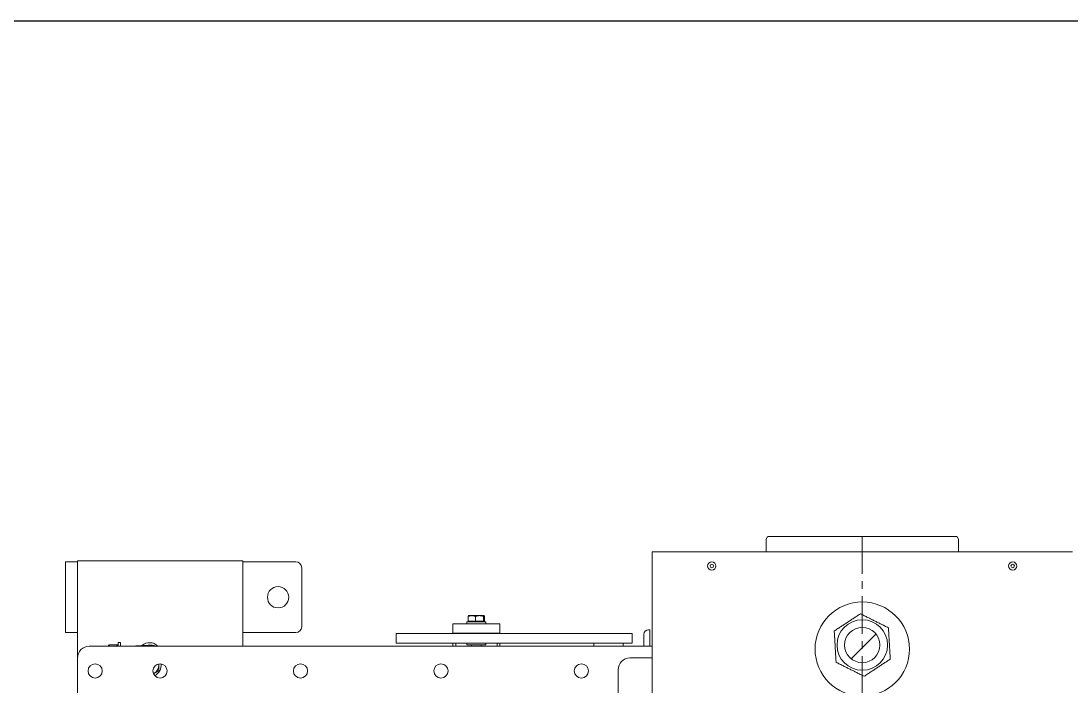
# Model space of a CAD drawing. Header units: millimetres. Extents: x 3220 to 226993, y 817 to 176024.
# Drawn here: x 16787 to 17677, y 167228 to 167792 of the extents above; entities that cross this region are included whole.
import ezdxf

# ---------------------------------------------------------------- set-up
doc = ezdxf.new("R2010")
doc.units = ezdxf.units.MM
doc.linetypes.add('AXES', pattern=[50.8, 31.75, -6.35, 6.35, -6.35])
doc.layers.add('Axe', color=1, linetype='AXES', lineweight=9)
doc.layers.add('Schraffur', color=7, linetype='Continuous', lineweight=9, true_color=0x1e1e47)
doc.layers.add('Sichtbare Kanten(DIN)', color=7, linetype='Continuous', lineweight=50, true_color=0x3f3f3f)

# ---------------------------------------------------------------- blocks, each defined once
blk = doc.blocks.new("SYST7ME D'AXE")
at = {"layer": 'Axe', "ltscale": 15}
blk.add_line((-500, 12000), (15500, 12000), dxfattribs=at)
blk = doc.blocks.new('Level -3.5 et0m')
blk.add_lwpolyline([(9250, -6000), (11300, -6000), (11300, -7500), (9000, -7500), (9000, -6250)])
blk.add_blockref("SYST7ME D'AXE", (0, -18000))
blk = doc.blocks.new('be 500 pied TC')
at = {"layer": 'Schraffur', "lineweight": 0}
h = blk.add_hatch(dxfattribs=at)
h.set_pattern_fill('ANSI31', color=5, scale=254, style=0)
h.set_pattern_definition([(45, (-1626.428, -579.05), (-22.45064, 22.45064), [])])
edge = h.paths.add_edge_path()
edge.add_ellipse((0, 691), major_axis=(-1.02, -14.97), ratio=1, start_angle=0, end_angle=360)
at = {"layer": 'Axe'}
blk.add_line((0, 783.1), (0, 0), dxfattribs=at)
at = {"layer": 'Sichtbare Kanten(DIN)', "color": 5, "lineweight": 0}
for p, q in [((-78.75, 783.1), (78.75, 783.1)), ((-81.5, 780.35), (-81.5, 770.1)), ((81.5, 780.35), (81.5, 770.1)), ((-178.13, 770), (-175.63, 770)), ((-178.13, 770), (-178.13, 70)), ((-175.63, 770), (175.62, 770)), ((178.12, 770), (175.62, 770)), ((-675, 761.5), (-665, 761.5)), ((-675, 701.5), (-675, 761.5)), ((-525, 762.5), (-665, 762.5)), ((-665, 680), (-665, 762.5)), ((-525, 690), (-525, 762.5)), ((-525, 761.5), (-480, 761.5)), ((-475, 756.5), (-475, 706.5)), ((-333.85, 711.2), (-333.85, 715.32)), ((-333.5, 715.9), (-333.53, 715.88)), ((-330.8, 715.9), (-333.5, 715.9)), ((-324.34, 715.9), (-330.8, 715.9)), ((-327.76, 711.2), (-327.76, 715.32)), ((-320.53, 715.9), (-324.34, 715.9)), ((-320.91, 711.2), (-320.91, 715.32)), ((-320.5, 715.9), (-320.53, 715.9)), ((-320.5, 715.9), (-320.47, 715.88)), ((-320.15, 711.2), (-320.15, 715.32)), ((-347, 709), (-307, 709)), ((-347, 709), (-347, 701)), ((-335, 710.6), (-319, 710.6)), ((-335, 709), (-335, 710.6)), ((-327.76, 711.2), (-333.85, 711.2)), ((-332.82, 711.2), (-332.82, 710.6)), ((-320.91, 711.2), (-327.76, 711.2)), ((-321.19, 711.2), (-321.19, 710.6)), ((-320.15, 711.2), (-320.91, 711.2)), ((-319, 709), (-319, 710.6)), ((-307, 701), (-307, 709)), ((-180, 704), (-181, 704)), ((-180, 690), (-180, 704)), ((-665, 701.5), (-675, 701.5)), ((-480, 701.5), (-525, 701.5)), ((-395, 700.7), (-375, 700.7)), ((-395, 700.7), (-395, 692.7)), ((-215, 700.7), (-375, 700.7)), ((-307, 701), (-347, 701)), ((-347, 701), (-347, 700.7)), ((-344.5, 700.7), (-344.5, 701)), ((-331, 701), (-331, 700.7)), ((-323, 701), (-323, 700.7)), ((-309.5, 701), (-309.5, 700.7)), ((-307, 701), (-307, 700.7)), ((-215, 700.7), (-195, 700.7)), ((-195, 692.7), (-195, 700.7)), ((-185, 700), (-185, 690)), ((-655, 690), (-178.13, 690)), ((-639, 690.3), (-638.6, 691)), ((-639, 690.3), (-639, 690)), ((-637.88, 691.06), (-631.72, 691.06)), ((-630.6, 690.3), (-631, 691)), ((-630.6, 690), (-630.6, 693)), ((-628.6, 693), (-630.6, 693)), ((-628.6, 690), (-628.6, 693)), ((-621, 690), (-605.03, 690.97)), ((-375, 692.7), (-395, 692.7)), ((-215, 692.7), (-375, 692.7)), ((-347, 690), (-347, 692.7)), ((-344.5, 690), (-344.5, 692.7)), ((-335, 691.1), (-335, 692.7)), ((-335, 691.1), (-319, 691.1)), ((-331, 691.1), (-331, 690)), ((-323, 691.1), (-323, 690)), ((-319, 691.1), (-319, 692.7)), ((-309.5, 692.7), (-309.5, 690)), ((-307, 692.7), (-307, 690)), ((-227.5, 692.7), (-227.5, 690)), ((-195, 692.7), (-215, 692.7)), ((-202.5, 692.7), (-202.5, 690)), ((-665, 160), (-665, 680)), ((-179.38, 680), (-196.88, 680)), ((-178.13, 680), (-179.38, 680)), ((-206.88, 170), (-206.88, 670))]:
    blk.add_line(p, q, dxfattribs=at)
for centre, radius in [((-127.5, 758), 3.5), ((-127.5, 758), 1.5), ((127.5, 758), 3.5), ((127.5, 758), 1.5), ((-495, 731.5), 9), ((0, 687.5), 40), ((0, 691), 21.4), ((0, 691), 15), ((-650, 669), 6), ((-595, 669), 6), ((-476, 669), 6), ((-357, 669), 6), ((-238, 669), 6)]:
    blk.add_circle(centre, radius, dxfattribs=at)
for centre, radius, start, end in [((-78.75, 780.35), 2.75, 90, 180), ((78.75, 780.35), 2.75, 0, 90), ((-82.5, 770.1), 1, 354.26083, 0), ((82.5, 770.1), 1, 180, 185.73917), ((-480, 756.5), 5, 0, 90), ((-480, 706.5), 5, 270, 0), ((-181, 700), 4, 90, 180), ((-655, 680), 10, 90, 180), ((-604, 683), 10, 44.427, 130.18332), ((-604, 674), 17, 70.25008, 93.47141), ((-196.88, 670), 10, 90, 180), ((-604, 674), 8, 300, 0), ((-604, 674), 10, 296.59405, 5.29674), ((-604, 674), 8, 0, 6.51082), ((-604, 674), 8, 295.37997, 300)]:
    blk.add_arc(centre, radius, start, end, dxfattribs=at)
for points, weights in [([(-330.8, 715.9), (-332.22, 715.9), (-333.85, 715.32)], [1, 1.0379548493, 1]), ([(-333.85, 715.32), (-333.68, 715.8), (-333.53, 715.88)], [1, 1.03095768783, 1.0114144013]), ([(-327.76, 715.32), (-329.39, 715.9), (-330.8, 715.9)], [1, 1.0379548493, 1]), ([(-324.34, 715.9), (-325.93, 715.9), (-327.76, 715.32)], [1, 1.0379548493, 1]), ([(-320.91, 715.32), (-322.75, 715.9), (-324.34, 715.9)], [1, 1.0379548493, 1]), ([(-320.53, 715.9), (-320.71, 715.9), (-320.91, 715.32)], [1, 1.0379548493, 1]), ([(-320.15, 715.32), (-320.36, 715.9), (-320.53, 715.9)], [1, 1.0379548493, 1]), ([(-23.73, 702.92), (-12.64, 710.22), (-1.54, 717.51)], [1, 1.15470053838, 1]), ([(-1.54, 717.51), (10.32, 711.55), (22.19, 705.59)], [1, 1.15470053838, 1]), ([(-22.19, 676.41), (-22.96, 689.67), (-23.73, 702.92)], [1, 1.15470053838, 1]), ([(22.19, 705.59), (22.96, 692.33), (23.73, 679.08)], [1, 1.15470053838, 1]), ([(-638.6, 691), (-638.58, 691.03), (-637.88, 691.06)], [1.0773070481, 1.07552183732, 1]), ([(-637.88, 691.06), (-638.06, 690.51), (-638.2, 690)], [1, 1.0187398856, 1.03293960196]), ([(-631.72, 691.06), (-631.02, 691.03), (-631, 691)], [1, 1.07552183732, 1.0773070481]), ([(-631.4, 690), (-631.54, 690.51), (-631.72, 691.06)], [1.03293960196, 1.0187398856, 1]), ([(1.54, 664.49), (-10.32, 670.45), (-22.19, 676.41)], [1, 1.15470053838, 1]), ([(23.73, 679.08), (12.64, 671.78), (1.54, 664.49)], [1, 1.15470053838, 1]), ([(-596, 669.38), (-598.14, 668.14), (-600, 667.07)], [1, 1.0379548493, 1]), ([(-596, 674.92), (-596, 674.46), (-596, 674)], [1.01245198054, 1.00784925661, 1]), ([(-596, 674), (-596, 671.86), (-596, 669.38)], [1, 1.0379548493, 1]), ([(-600, 667.07), (-600.28, 666.91), (-600.56, 666.75)], [1, 1.00554918891, 1.00947573943])]:
    blk.add_rational_spline(points, weights, degree=2, dxfattribs=at)
blk = doc.blocks.new('116 pied')
blk.add_blockref('be 500 pied TC', (0, -420))

msp = doc.modelspace()

# ---------------------------------------------------------------- block references
for name, p in [('Level -3.5 et0m', (7300.02, 173791.76)), ('116 pied', (17500.02, 166991.76))]:
    msp.add_blockref(name, p)

doc.saveas('drawing.dxf')
